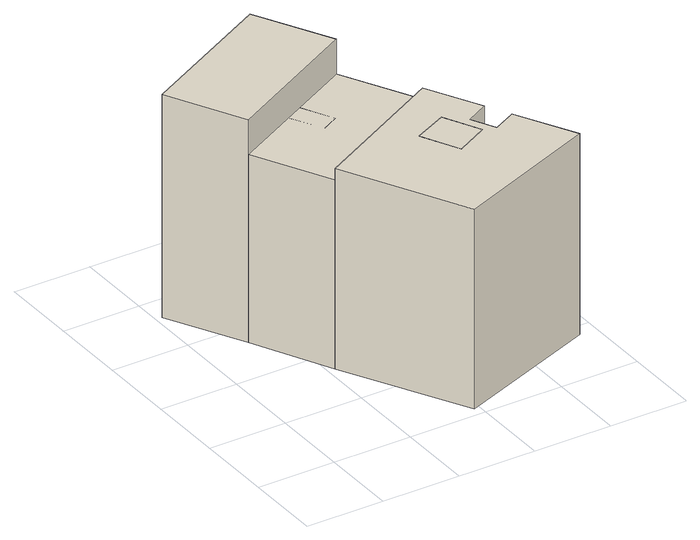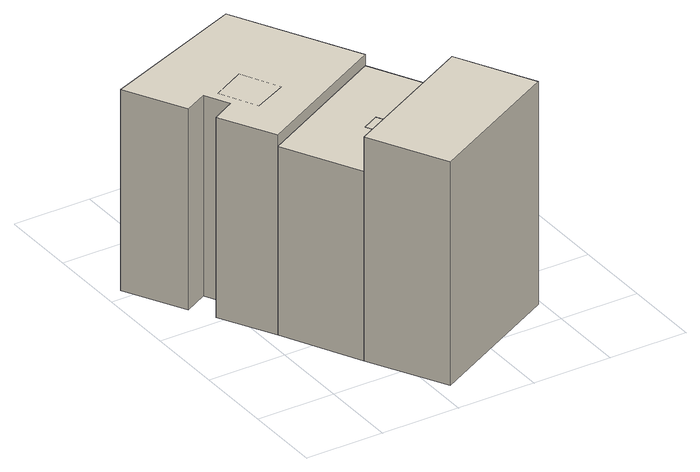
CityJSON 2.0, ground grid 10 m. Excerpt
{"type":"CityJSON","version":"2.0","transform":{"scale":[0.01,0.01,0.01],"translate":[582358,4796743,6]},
"CityObjects":{
"building1":{"type":"Building","children":["building1-1"],"geometry":[{"type":"MultiSurface","lod":"1","boundaries":[[[0,1,2,3]],[[1,4,5,2]],[[4,6,7,5]],[[6,0,3,7]],[[6,4,1,0]]]}]},
"building1-1":{"type":"BuildingPart","attributes":{"name":"8296639_P","measuredHeight":28.93},"parents":["building1"],"geometry":[{"type":"MultiSurface","lod":"2","boundaries":[[[0,1,2,3]],[[1,4,5,2]],[[4,6,7,5]],[[6,0,3,7]],[[6,4,1,0]]],"semantics":{"surfaces":[{"type":"WallSurface"},{"type":"RoofSurface"}],"values":[0,0,0,0,1]}}]},
"building2":{"type":"Building","children":["building2-1"],"geometry":[{"type":"MultiSurface","lod":"1","boundaries":[[[8,9,10,7]],[[9,11,12,10]],[[11,13,3,12]],[[13,8,7,3]],[[13,11,9,8]]]}]},
"building2-1":{"type":"BuildingPart","attributes":{"name":"8296649_P","measuredHeight":24.4},"parents":["building2"],"geometry":[{"type":"MultiSurface","lod":"2","boundaries":[[[8,9,10,7]],[[9,11,12,10]],[[11,13,3,12]],[[13,8,7,3]],[[14,15,16,17]],[[15,18,19,16]],[[18,20,21,19]],[[20,14,17,21]],[[13,11,9,8],[20,18,15,14]]],"semantics":{"surfaces":[{"type":"WallSurface"},{"type":"RoofSurface"}],"values":[0,0,0,0,0,0,0,0,1]}}]},
"building3":{"type":"Building","children":["building3-1"],"geometry":[{"type":"MultiSurface","lod":"1","boundaries":[[[22,23,10,12]],[[23,24,25,10]],[[24,26,27,25]],[[26,28,29,27]],[[28,30,31,29]],[[30,32,33,31]],[[32,34,35,33]],[[34,22,12,35]],[[34,32,30,28,26,24,23,22]]]}]},
"building3-1":{"type":"BuildingPart","attributes":{"name":"8296650_P","measuredHeight":25.91},"parents":["building3"],"geometry":[{"type":"MultiSurface","lod":"2","boundaries":[[[22,23,10,12]],[[23,24,25,10]],[[24,26,27,25]],[[26,28,29,27]],[[28,30,31,29]],[[30,32,33,31]],[[32,34,35,33]],[[34,22,12,35]],[[36,37,38,39]],[[37,40,41,38]],[[40,42,43,41]],[[42,36,39,43]],[[34,32,30,28,26,24,23,22],[42,40,37,36]]],"semantics":{"surfaces":[{"type":"WallSurface"},{"type":"RoofSurface"}],"values":[0,0,0,0,0,0,0,0,0,0,0,0,1]}}]}
},
"vertices":[
[575,2650,2958],[64,3626,2958],[64,3626,72],[575,2650,76],[1824,4554,2958],[1824,4554,66],[2336,3581,2958],[2336,3581,61],
[2336,3581,2509],[2846,2607,2509],[2846,2607,68],[1088,1670,2509],[1088,1670,61],[575,2650,2509],
[1373,3072,2509],[1592,2666,2509],[1592,2666,75],[1373,3072,65],[1808,2783,2509],[1808,2783,72],[1598,3191,2509],[1598,3191,62],
[1088,1670,2654],[2846,2607,2654],[3212,1912,2654],[3212,1912,61],[2920,1750,2654],[2920,1750,60],[3077,1445,2654],[3077,1445,60],[3376,1600,2654],[3376,1600,59],[3778,836,2654],[3778,836,53],[1914,97,2654],[1914,97,68],
[2680,1962,2654],[2248,1754,2654],[2248,1754,63],[2680,1962,66],[2494,1265,2654],[2494,1265,62],[2918,1489,2654],[2918,1489,60]
]}
